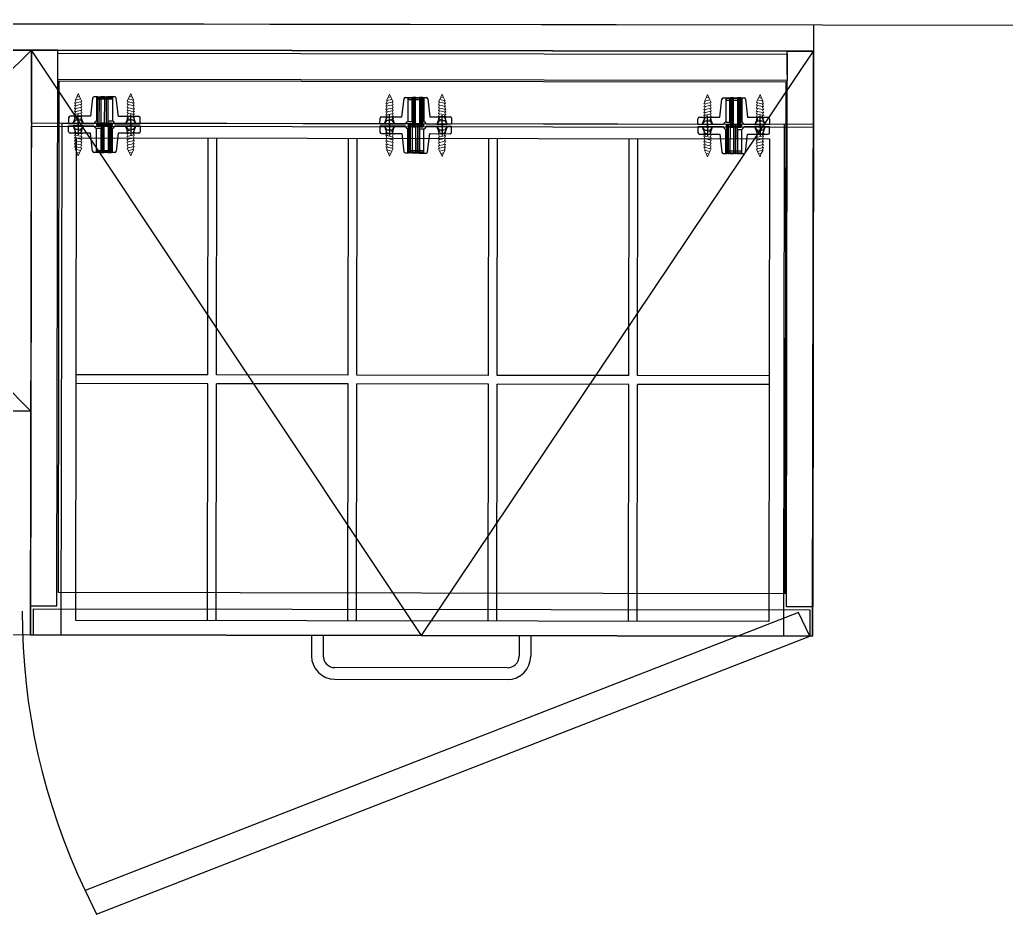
# Model space of a CAD drawing. Header units: inches. Extents: x 78 to 199, y 70 to 92.
# Drawn here: x 145.247 to 145.922, y 84.167 to 84.779 of the extents above; entities that cross this region are included whole.
import ezdxf
from ezdxf.enums import TextEntityAlignment as Align

# ---------------------------------------------------------------- set-up
doc = ezdxf.new("R2010")
doc.units = ezdxf.units.IN
doc.header["$MEASUREMENT"] = 0
for name, pattern in [('ACAD_ISO03W100', [30, 12, -18]), ('DASHDOTX2', [50.8, 25.4, -12.7, 0, -12.7]), ('DASHED2', [0.375, 0.25, -0.125]), ('DGN Style 5', [15.868117, 6.800621, -9.067495])]:
    doc.linetypes.add(name, pattern=pattern)
doc.layers.add('1', color=7, linetype='Continuous', lineweight=0)
doc.layers.add('A000_Non-Print', color=190, linetype='Continuous', plot=False)
for name, color, linetype in [('A001_Pen01', 1, 'Continuous'), ('A002_Pen02', 2, 'Continuous'), ('FINISH-AR', 252, 'Continuous')]:
    doc.layers.add(name, color=color, linetype=linetype)
doc.layers.add('GOLDCLADDING', color=7, linetype='Continuous', true_color=0xffc20a)
doc.styles.add('ROMANS', font='romans.shx')

# ---------------------------------------------------------------- blocks, each defined once
blk = doc.blocks.new('GRWRFHRH')
at = {"color": 252, "ltscale": 3}
for p, q in [((4.35025, 12.10814), (5.81225, 12.10597)), ((5.81225, 12.10597), (5.81223, 12.08797)), ((4.34523, 12.09015), (5.27723, 12.08877)), ((5.81223, 12.08797), (4.35023, 12.09014)), ((5.27723, 12.08877), (5.27663, 11.68876)), ((5.27723, 12.08877), (5.27663, 11.68877)), ((5.27715, 12.03877), (5.27723, 12.08877)), ((5.81223, 12.08797), (5.27723, 12.08877)), ((5.27723, 12.08877), (5.81223, 12.08797)), ((5.81163, 11.68797), (5.81223, 12.08797)), ((5.81223, 12.08797), (5.81215, 12.03797)), ((5.27663, 11.68877), (5.27715, 12.03677)), ((5.81215, 12.03797), (5.27715, 12.03877)), ((5.27715, 12.03677), (5.81215, 12.03597)), ((5.81215, 12.03597), (5.81163, 11.68797)), ((5.27663, 11.68876), (5.24463, 11.68881)), ((5.27663, 11.68877), (5.81163, 11.68797)), ((5.81163, 11.68797), (5.27663, 11.68877))]:
    blk.add_line(p, q, dxfattribs=at)
at = {"color": 252, "linetype": 'ACAD_ISO03W100'}
for p, q in [((5.27723, 12.08877), (4.34523, 12.09015)), ((5.2572, 12.06879), (5.27723, 12.08877)), ((5.2572, 12.06879), (5.27723, 12.08877)), ((5.27723, 12.08877), (5.27666, 11.70877)), ((5.27723, 12.08877), (5.27686, 11.84177)), ((5.54413, 11.68837), (5.27723, 12.08877)), ((5.29523, 12.08874), (5.27723, 12.08877)), ((5.29466, 11.70874), (5.29523, 12.08874)), ((5.54413, 11.68837), (5.81223, 12.08797)), ((5.7942, 12.072), (5.79423, 12.088)), ((5.79423, 12.088), (5.81223, 12.08797)), ((5.81223, 12.08797), (5.81166, 11.70797)), ((5.2952, 12.07374), (5.29522, 12.08674)), ((5.29522, 12.08674), (5.79422, 12.086)), ((5.79422, 12.086), (5.7942, 12.073)), ((5.2952, 12.06874), (5.2952, 12.07374)), ((5.2952, 12.07374), (5.2952, 12.07374)), ((5.2952, 12.06874), (5.2952, 12.06874)), ((5.7942, 12.068), (5.2952, 12.06874)), ((5.29568, 11.71774), (5.29619, 12.06774)), ((5.29619, 12.06774), (5.79319, 12.067)), ((5.79319, 12.067), (5.79267, 11.717)), ((5.79366, 11.708), (5.7942, 12.068)), ((5.7942, 12.073), (5.7942, 12.073)), ((5.7942, 12.073), (5.7942, 12.068)), ((5.7942, 12.068), (5.7942, 12.068)), ((5.27686, 11.84177), (5.25689, 11.8618)), ((5.25689, 11.8618), (5.27686, 11.84177)), ((5.27686, 11.84177), (4.34486, 11.84315)), ((5.79267, 11.717), (5.29568, 11.71774)), ((5.27666, 11.70877), (5.29466, 11.70874)), ((5.27863, 11.68876), (5.27866, 11.70676)), ((5.27866, 11.70676), (5.80966, 11.70597)), ((5.80188, 11.70422), (5.31395, 11.51405)), ((5.81166, 11.70797), (5.79366, 11.708)), ((5.80963, 11.68797), (5.80188, 11.70422)), ((5.80966, 11.70597), (5.80963, 11.68797)), ((5.80963, 11.68797), (5.27863, 11.68876)), ((5.3217, 11.4978), (5.80963, 11.68797)), ((5.31395, 11.51405), (5.3217, 11.4978))]:
    blk.add_line(p, q, dxfattribs=at)
at = {"color": 252}
for p, q in [((5.31908, 12.05582), (5.31766, 12.04346)), ((5.32243, 12.0567), (5.32007, 12.0567)), ((5.32215, 12.0402), (5.32218, 12.0567)), ((5.32218, 12.0562), (5.32243, 12.0562)), ((5.32218, 12.0552), (5.32243, 12.0552)), ((5.3224, 12.0367), (5.32243, 12.0567)), ((5.32243, 12.0567), (5.32343, 12.0567)), ((5.32343, 12.0567), (5.3234, 12.0367)), ((5.32363, 12.0567), (5.32343, 12.0567)), ((5.32343, 12.0562), (5.32363, 12.0562)), ((5.32343, 12.0552), (5.32363, 12.0552)), ((5.3236, 12.0367), (5.32363, 12.0567)), ((5.32363, 12.0567), (5.32463, 12.05669)), ((5.32363, 12.0567), (5.32463, 12.05669)), ((5.32463, 12.05669), (5.3246, 12.03669)), ((5.32733, 12.05669), (5.32463, 12.05669)), ((5.32728, 12.05669), (5.32828, 12.05669)), ((5.3273, 12.03669), (5.32733, 12.05669)), ((5.32733, 12.05669), (5.32833, 12.05669)), ((5.32828, 12.05619), (5.32848, 12.05619)), ((5.32828, 12.05519), (5.32848, 12.05519)), ((5.32833, 12.05669), (5.3283, 12.03669)), ((5.32853, 12.05669), (5.32833, 12.05669)), ((5.3285, 12.03669), (5.32853, 12.05669)), ((5.32853, 12.05669), (5.32953, 12.05669)), ((5.32948, 12.05619), (5.32968, 12.05619)), ((5.32948, 12.05519), (5.32968, 12.05519)), ((5.32953, 12.05669), (5.3295, 12.03669)), ((5.33429, 12.05668), (5.32953, 12.05669)), ((5.32975, 12.04019), (5.32978, 12.05669)), ((5.33666, 12.04343), (5.33528, 12.05579)), ((5.53066, 12.04314), (5.53208, 12.0555)), ((5.53307, 12.05639), (5.53783, 12.05638)), ((5.53755, 12.03988), (5.53758, 12.05638)), ((5.53788, 12.05588), (5.53768, 12.05588)), ((5.53788, 12.05488), (5.53768, 12.05488)), ((5.53783, 12.05638), (5.5378, 12.03638)), ((5.53883, 12.05638), (5.53783, 12.05638)), ((5.5388, 12.03638), (5.53883, 12.05638)), ((5.53883, 12.05638), (5.53903, 12.05638)), ((5.53908, 12.05588), (5.53888, 12.05588)), ((5.53908, 12.05488), (5.53888, 12.05488)), ((5.53903, 12.05638), (5.539, 12.03638)), ((5.54003, 12.05638), (5.53903, 12.05638)), ((5.54008, 12.05638), (5.53908, 12.05638)), ((5.54, 12.03638), (5.54003, 12.05638)), ((5.54003, 12.05638), (5.54273, 12.05637)), ((5.54273, 12.05637), (5.5427, 12.03637)), ((5.54373, 12.05637), (5.54273, 12.05637)), ((5.54373, 12.05637), (5.54273, 12.05637)), ((5.5437, 12.03637), (5.54373, 12.05637)), ((5.54373, 12.05637), (5.54393, 12.05637)), ((5.54393, 12.05587), (5.54373, 12.05587)), ((5.54393, 12.05487), (5.54373, 12.05487)), ((5.54393, 12.05637), (5.5439, 12.03637)), ((5.54493, 12.05637), (5.54393, 12.05637)), ((5.5449, 12.03637), (5.54493, 12.05637)), ((5.54493, 12.05637), (5.54728, 12.05636)), ((5.54518, 12.05587), (5.54493, 12.05587)), ((5.54518, 12.05487), (5.54493, 12.05487)), ((5.54515, 12.03987), (5.54518, 12.05637)), ((5.54828, 12.05548), (5.54966, 12.04311)), ((5.74816, 12.04282), (5.74958, 12.05518)), ((5.75057, 12.05606), (5.75533, 12.05606)), ((5.75505, 12.03956), (5.75508, 12.05606)), ((5.75538, 12.05556), (5.75518, 12.05556)), ((5.75538, 12.05456), (5.75518, 12.05456)), ((5.75533, 12.05606), (5.7553, 12.03606)), ((5.75633, 12.05605), (5.75533, 12.05606)), ((5.7563, 12.03605), (5.75633, 12.05605)), ((5.75633, 12.05605), (5.75653, 12.05605)), ((5.75658, 12.05555), (5.75638, 12.05555)), ((5.75658, 12.05455), (5.75638, 12.05455)), ((5.75653, 12.05605), (5.7565, 12.03605)), ((5.75753, 12.05605), (5.75653, 12.05605)), ((5.75758, 12.05605), (5.75658, 12.05605)), ((5.7575, 12.03605), (5.75753, 12.05605)), ((5.75753, 12.05605), (5.76023, 12.05605)), ((5.76023, 12.05605), (5.7602, 12.03605)), ((5.76123, 12.05605), (5.76023, 12.05605)), ((5.76123, 12.05605), (5.76023, 12.05605)), ((5.7612, 12.03605), (5.76123, 12.05605)), ((5.76123, 12.05605), (5.76143, 12.05605)), ((5.76143, 12.05555), (5.76123, 12.05555)), ((5.76143, 12.05455), (5.76123, 12.05455)), ((5.76143, 12.05605), (5.7614, 12.03605)), ((5.76243, 12.05605), (5.76143, 12.05605)), ((5.7624, 12.03605), (5.76243, 12.05605)), ((5.76243, 12.05605), (5.76478, 12.05604)), ((5.76268, 12.05554), (5.76243, 12.05555)), ((5.76268, 12.05454), (5.76243, 12.05455)), ((5.76265, 12.03954), (5.76268, 12.05604)), ((5.76578, 12.05515), (5.76716, 12.04279)), ((5.30266, 12.04248), (5.30265, 12.03848)), ((5.31766, 12.04346), (5.30366, 12.04348)), ((5.33215, 12.04018), (5.32975, 12.04019)), ((5.35066, 12.04341), (5.33666, 12.04343)), ((5.35165, 12.0384), (5.35166, 12.0424)), ((5.51565, 12.03816), (5.51566, 12.04216)), ((5.51666, 12.04316), (5.53066, 12.04314)), ((5.54966, 12.04311), (5.56366, 12.04309)), ((5.56466, 12.04209), (5.56465, 12.03809)), ((5.73315, 12.03784), (5.73316, 12.04184)), ((5.73416, 12.04284), (5.74816, 12.04282)), ((5.76716, 12.04279), (5.78116, 12.04277)), ((5.78216, 12.04177), (5.78215, 12.03777)), ((5.30264, 12.03298), (5.30265, 12.03698)), ((5.30265, 12.03848), (5.32017, 12.03845)), ((5.30265, 12.03698), (5.32016, 12.03695)), ((5.3224, 12.0382), (5.3219, 12.0382)), ((5.3219, 12.0382), (5.3219, 12.0372)), ((5.3219, 12.0372), (5.3224, 12.0372)), ((5.32465, 12.03519), (5.32215, 12.0352)), ((5.3234, 12.0367), (5.3224, 12.0367)), ((5.3236, 12.0382), (5.3234, 12.0382)), ((5.3236, 12.0372), (5.3234, 12.0372)), ((5.3246, 12.03669), (5.3236, 12.0367)), ((5.32485, 12.03819), (5.3246, 12.03819)), ((5.32485, 12.03719), (5.3246, 12.03719)), ((5.32465, 12.03519), (5.32462, 12.01869)), ((5.32485, 12.03869), (5.32482, 12.01869)), ((5.32585, 12.03869), (5.32485, 12.03869)), ((5.32582, 12.01869), (5.32585, 12.03869)), ((5.32605, 12.03819), (5.32585, 12.03819)), ((5.32605, 12.03719), (5.32585, 12.03719)), ((5.32605, 12.03869), (5.32602, 12.01869)), ((5.32705, 12.03869), (5.32605, 12.03869)), ((5.32702, 12.01869), (5.32705, 12.03869)), ((5.3273, 12.03819), (5.32705, 12.03819)), ((5.3273, 12.03719), (5.32705, 12.03719)), ((5.3283, 12.03669), (5.3273, 12.03669)), ((5.3285, 12.03819), (5.3283, 12.03819)), ((5.3285, 12.03719), (5.3283, 12.03719)), ((5.3295, 12.03669), (5.3285, 12.03669)), ((5.3297, 12.03819), (5.3295, 12.03819)), ((5.3297, 12.03719), (5.3295, 12.03719)), ((5.3297, 12.03869), (5.32967, 12.01869)), ((5.3307, 12.03869), (5.3297, 12.03869)), ((5.33067, 12.01869), (5.3307, 12.03869)), ((5.3309, 12.03819), (5.3307, 12.03819)), ((5.3309, 12.03719), (5.3307, 12.03719)), ((5.3309, 12.03869), (5.33087, 12.01869)), ((5.3319, 12.03868), (5.3309, 12.03869)), ((5.3319, 12.03868), (5.33187, 12.01868)), ((5.33187, 12.01868), (5.3319, 12.03868)), ((5.3319, 12.03818), (5.3324, 12.03818)), ((5.3324, 12.03718), (5.3319, 12.03718)), ((5.33215, 12.03518), (5.33212, 12.01868)), ((5.3324, 12.03818), (5.3324, 12.03718)), ((5.33413, 12.03693), (5.35165, 12.0369)), ((5.33414, 12.03843), (5.35165, 12.0384)), ((5.35165, 12.0369), (5.35164, 12.0329)), ((5.51565, 12.03666), (5.51564, 12.03266)), ((5.53317, 12.03814), (5.51565, 12.03816)), ((5.53316, 12.03664), (5.51565, 12.03666)), ((5.5354, 12.03788), (5.5349, 12.03788)), ((5.5349, 12.03788), (5.5349, 12.03688)), ((5.5349, 12.03688), (5.5354, 12.03688)), ((5.53515, 12.03488), (5.53512, 12.01838)), ((5.53515, 12.03988), (5.53755, 12.03988)), ((5.5354, 12.03838), (5.53537, 12.01838)), ((5.53537, 12.01838), (5.5354, 12.03838)), ((5.5354, 12.03838), (5.5364, 12.03838)), ((5.5364, 12.03838), (5.53637, 12.01838)), ((5.5364, 12.03788), (5.5366, 12.03788)), ((5.5364, 12.03688), (5.5366, 12.03688)), ((5.53657, 12.01838), (5.5366, 12.03838)), ((5.5366, 12.03838), (5.5376, 12.03838)), ((5.5376, 12.03838), (5.53757, 12.01838)), ((5.5376, 12.03788), (5.5378, 12.03788)), ((5.5376, 12.03688), (5.5378, 12.03688)), ((5.5378, 12.03638), (5.5388, 12.03638)), ((5.5388, 12.03788), (5.539, 12.03788)), ((5.5388, 12.03688), (5.539, 12.03688)), ((5.539, 12.03638), (5.54, 12.03638)), ((5.54, 12.03788), (5.54025, 12.03787)), ((5.54, 12.03688), (5.54025, 12.03687)), ((5.54022, 12.01837), (5.54025, 12.03837)), ((5.54025, 12.03837), (5.54125, 12.03837)), ((5.54125, 12.03837), (5.54122, 12.01837)), ((5.54125, 12.03787), (5.54145, 12.03787)), ((5.54125, 12.03687), (5.54145, 12.03687)), ((5.54142, 12.01837), (5.54145, 12.03837)), ((5.54145, 12.03837), (5.54245, 12.03837)), ((5.54245, 12.03837), (5.54242, 12.01837)), ((5.54245, 12.03787), (5.5427, 12.03787)), ((5.54245, 12.03687), (5.5427, 12.03687)), ((5.54265, 12.03487), (5.54262, 12.01837)), ((5.54265, 12.03487), (5.54515, 12.03487)), ((5.5427, 12.03637), (5.5437, 12.03637)), ((5.5437, 12.03787), (5.5439, 12.03787)), ((5.5437, 12.03687), (5.5439, 12.03687)), ((5.5439, 12.03637), (5.5449, 12.03637)), ((5.5449, 12.03787), (5.5454, 12.03787)), ((5.5454, 12.03687), (5.5449, 12.03687)), ((5.5454, 12.03787), (5.5454, 12.03687)), ((5.56465, 12.03659), (5.54713, 12.03661)), ((5.56465, 12.03809), (5.54714, 12.03811)), ((5.56464, 12.03259), (5.56465, 12.03659)), ((5.73315, 12.03634), (5.73314, 12.03234)), ((5.75067, 12.03781), (5.73315, 12.03784)), ((5.75066, 12.03631), (5.73315, 12.03634)), ((5.7529, 12.03756), (5.7524, 12.03756)), ((5.7524, 12.03756), (5.7524, 12.03656)), ((5.7524, 12.03656), (5.7529, 12.03656)), ((5.75265, 12.03456), (5.75262, 12.01806)), ((5.75265, 12.03956), (5.75505, 12.03956)), ((5.7529, 12.03806), (5.75287, 12.01806)), ((5.75287, 12.01806), (5.7529, 12.03806)), ((5.7529, 12.03806), (5.7539, 12.03806)), ((5.7539, 12.03806), (5.75387, 12.01806)), ((5.7539, 12.03756), (5.7541, 12.03756)), ((5.7539, 12.03656), (5.7541, 12.03656)), ((5.75407, 12.01806), (5.7541, 12.03806)), ((5.7541, 12.03806), (5.7551, 12.03806)), ((5.7551, 12.03806), (5.75507, 12.01806)), ((5.7551, 12.03756), (5.7553, 12.03756)), ((5.7551, 12.03656), (5.7553, 12.03656)), ((5.7553, 12.03606), (5.7563, 12.03605)), ((5.7563, 12.03755), (5.7565, 12.03755)), ((5.7563, 12.03655), (5.7565, 12.03655)), ((5.7565, 12.03605), (5.7575, 12.03605)), ((5.7575, 12.03755), (5.75775, 12.03755)), ((5.7575, 12.03655), (5.75775, 12.03655)), ((5.75772, 12.01805), (5.75775, 12.03805)), ((5.75775, 12.03805), (5.75875, 12.03805)), ((5.75875, 12.03805), (5.75872, 12.01805)), ((5.75875, 12.03755), (5.75895, 12.03755)), ((5.75875, 12.03655), (5.75895, 12.03655)), ((5.75892, 12.01805), (5.75895, 12.03805)), ((5.75895, 12.03805), (5.75995, 12.03805)), ((5.75995, 12.03805), (5.75992, 12.01805)), ((5.75995, 12.03755), (5.7602, 12.03755)), ((5.75995, 12.03655), (5.7602, 12.03655)), ((5.76015, 12.03455), (5.76012, 12.01805)), ((5.76015, 12.03455), (5.76265, 12.03454)), ((5.7602, 12.03605), (5.7612, 12.03605)), ((5.7612, 12.03755), (5.7614, 12.03755)), ((5.7612, 12.03655), (5.7614, 12.03655)), ((5.7614, 12.03605), (5.7624, 12.03605)), ((5.7624, 12.03755), (5.7629, 12.03754)), ((5.7629, 12.03654), (5.7624, 12.03655)), ((5.7629, 12.03754), (5.7629, 12.03654)), ((5.78215, 12.03627), (5.76463, 12.03629)), ((5.78215, 12.03777), (5.76464, 12.03779)), ((5.78214, 12.03227), (5.78215, 12.03627)), ((5.31764, 12.03196), (5.30364, 12.03198)), ((5.31902, 12.01959), (5.31764, 12.03196)), ((5.33664, 12.03193), (5.33522, 12.01957)), ((5.35064, 12.03191), (5.33664, 12.03193)), ((5.51664, 12.03166), (5.53064, 12.03164)), ((5.53064, 12.03164), (5.53202, 12.01927)), ((5.54822, 12.01925), (5.54964, 12.03161)), ((5.54964, 12.03161), (5.56364, 12.03159)), ((5.73414, 12.03134), (5.74814, 12.03132)), ((5.74814, 12.03132), (5.74952, 12.01895)), ((5.76572, 12.01893), (5.76714, 12.03129)), ((5.76714, 12.03129), (5.78114, 12.03127)), ((5.32482, 12.02019), (5.32462, 12.02019)), ((5.32602, 12.02019), (5.32582, 12.02019)), ((5.33087, 12.02019), (5.33067, 12.02019)), ((5.33212, 12.02018), (5.33187, 12.02018)), ((5.53512, 12.01988), (5.53537, 12.01988)), ((5.53637, 12.01988), (5.53657, 12.01988)), ((5.54122, 12.01987), (5.54142, 12.01987)), ((5.54242, 12.01987), (5.54262, 12.01987)), ((5.32482, 12.01869), (5.32002, 12.0187)), ((5.32482, 12.01919), (5.32462, 12.01919)), ((5.32482, 12.01869), (5.32582, 12.01869)), ((5.32602, 12.01919), (5.32582, 12.01919)), ((5.32602, 12.01869), (5.32582, 12.01869)), ((5.32602, 12.01869), (5.32702, 12.01869)), ((5.32967, 12.01869), (5.32702, 12.01869)), ((5.32967, 12.01869), (5.33067, 12.01869)), ((5.33087, 12.01919), (5.33067, 12.01919)), ((5.33087, 12.01869), (5.33067, 12.01869)), ((5.33087, 12.01869), (5.33187, 12.01868)), ((5.33212, 12.01918), (5.33187, 12.01918)), ((5.33423, 12.01868), (5.33187, 12.01868)), ((5.53301, 12.01839), (5.53537, 12.01838)), ((5.53512, 12.01888), (5.53537, 12.01888)), ((5.53637, 12.01838), (5.53537, 12.01838)), ((5.53637, 12.01888), (5.53657, 12.01888)), ((5.53637, 12.01838), (5.53657, 12.01838)), ((5.53757, 12.01838), (5.53657, 12.01838)), ((5.53757, 12.01838), (5.54022, 12.01837)), ((5.54122, 12.01837), (5.54022, 12.01837)), ((5.54122, 12.01887), (5.54142, 12.01887)), ((5.54122, 12.01837), (5.54142, 12.01837)), ((5.54242, 12.01837), (5.54142, 12.01837)), ((5.54242, 12.01887), (5.54262, 12.01887)), ((5.54242, 12.01837), (5.54723, 12.01836)), ((5.75051, 12.01806), (5.75287, 12.01806)), ((5.75262, 12.01956), (5.75287, 12.01956)), ((5.75262, 12.01856), (5.75287, 12.01856)), ((5.75387, 12.01806), (5.75287, 12.01806)), ((5.75387, 12.01956), (5.75407, 12.01956)), ((5.75387, 12.01856), (5.75407, 12.01856)), ((5.75387, 12.01806), (5.75407, 12.01806)), ((5.75507, 12.01806), (5.75407, 12.01806)), ((5.75507, 12.01806), (5.75772, 12.01805)), ((5.75872, 12.01805), (5.75772, 12.01805)), ((5.75872, 12.01955), (5.75892, 12.01955)), ((5.75872, 12.01855), (5.75892, 12.01855)), ((5.75872, 12.01805), (5.75892, 12.01805)), ((5.75992, 12.01805), (5.75892, 12.01805)), ((5.75992, 12.01955), (5.76012, 12.01955)), ((5.75992, 12.01855), (5.76012, 12.01855)), ((5.75992, 12.01805), (5.76473, 12.01804))]:
    blk.add_line(p, q, dxfattribs=at)
at = {"color": 252, "linetype": 'DASHED2', "ltscale": 0.1}
for p, q in [((5.3217, 12.0567), (5.32168, 12.04014)), ((5.32193, 12.0552), (5.32193, 12.0562)), ((5.32193, 12.0562), (5.33243, 12.05618)), ((5.33243, 12.05518), (5.32193, 12.0552)), ((5.33243, 12.05618), (5.33243, 12.05518)), ((5.33265, 12.05668), (5.33263, 12.04013)), ((5.5347, 12.05638), (5.53468, 12.03983)), ((5.54543, 12.05587), (5.53493, 12.05588)), ((5.53493, 12.05588), (5.53493, 12.05488)), ((5.53493, 12.05488), (5.54543, 12.05487)), ((5.54543, 12.05487), (5.54543, 12.05587)), ((5.54565, 12.05637), (5.54563, 12.03981)), ((5.7522, 12.05606), (5.75218, 12.0395)), ((5.76293, 12.05554), (5.75243, 12.05556)), ((5.75243, 12.05556), (5.75243, 12.05456)), ((5.75243, 12.05456), (5.76293, 12.05454)), ((5.76293, 12.05454), (5.76293, 12.05554)), ((5.76315, 12.05604), (5.76313, 12.03949)), ((5.32165, 12.0187), (5.32167, 12.03526)), ((5.3219, 12.0382), (5.3324, 12.03818)), ((5.3219, 12.0372), (5.3219, 12.0382)), ((5.3324, 12.03718), (5.3219, 12.0372)), ((5.3324, 12.03818), (5.3324, 12.03718)), ((5.3326, 12.01868), (5.33262, 12.03524)), ((5.53465, 12.01838), (5.53467, 12.03494)), ((5.5454, 12.03787), (5.5349, 12.03788)), ((5.5349, 12.03788), (5.5349, 12.03688)), ((5.5349, 12.03688), (5.5454, 12.03687)), ((5.5454, 12.03687), (5.5454, 12.03787)), ((5.5456, 12.01837), (5.54562, 12.03492)), ((5.75215, 12.01806), (5.75217, 12.03462)), ((5.7629, 12.03754), (5.7524, 12.03756)), ((5.7524, 12.03756), (5.7524, 12.03656)), ((5.7524, 12.03656), (5.7629, 12.03654)), ((5.7629, 12.03654), (5.7629, 12.03754)), ((5.7631, 12.01804), (5.76312, 12.0346)), ((5.32187, 12.0202), (5.33237, 12.02018)), ((5.32187, 12.0192), (5.32187, 12.0202)), ((5.33237, 12.02018), (5.33237, 12.01918)), ((5.54537, 12.01987), (5.53487, 12.01988)), ((5.53487, 12.01988), (5.53487, 12.01888)), ((5.54537, 12.01887), (5.54537, 12.01987)), ((5.33237, 12.01918), (5.32187, 12.0192)), ((5.53487, 12.01888), (5.54537, 12.01887)), ((5.76287, 12.01954), (5.75237, 12.01956)), ((5.75237, 12.01956), (5.75237, 12.01856)), ((5.75237, 12.01856), (5.76287, 12.01854)), ((5.76287, 12.01854), (5.76287, 12.01954))]:
    blk.add_line(p, q, dxfattribs=at)
at = {"color": 252, "linetype": 'DGN Style 5', "ltscale": 0.03}
for p, q in [((5.32243, 12.0567), (5.32343, 12.0567)), ((5.32848, 12.05669), (5.32948, 12.05669)), ((5.53888, 12.05638), (5.53788, 12.05638)), ((5.54493, 12.05637), (5.54393, 12.05637)), ((5.75638, 12.05605), (5.75538, 12.05606)), ((5.76243, 12.05605), (5.76143, 12.05605)), ((5.32482, 12.01869), (5.32582, 12.01869)), ((5.32602, 12.01869), (5.32702, 12.01869)), ((5.32967, 12.01869), (5.33067, 12.01869)), ((5.33087, 12.01869), (5.33187, 12.01868)), ((5.53637, 12.01838), (5.53537, 12.01838)), ((5.53757, 12.01838), (5.53657, 12.01838)), ((5.54122, 12.01837), (5.54022, 12.01837)), ((5.54242, 12.01837), (5.54142, 12.01837)), ((5.75387, 12.01806), (5.75287, 12.01806)), ((5.75507, 12.01806), (5.75407, 12.01806)), ((5.75872, 12.01805), (5.75772, 12.01805)), ((5.75992, 12.01805), (5.75892, 12.01805))]:
    blk.add_line(p, q, dxfattribs=at)
at = {"color": 252, "linetype": 'ACAD_ISO03W100', "ltscale": 0.05}
for p, q in [((5.30565, 12.03847), (5.30716, 12.04247)), ((5.30716, 12.04247), (5.30716, 12.04347)), ((5.30716, 12.04347), (5.31116, 12.04346)), ((5.31116, 12.04346), (5.31116, 12.04246)), ((5.31116, 12.04246), (5.31265, 12.03846)), ((5.34316, 12.04242), (5.34165, 12.03842)), ((5.34716, 12.04341), (5.34316, 12.04342)), ((5.34316, 12.04342), (5.34316, 12.04242)), ((5.34716, 12.04241), (5.34716, 12.04341)), ((5.34865, 12.03841), (5.34716, 12.04241)), ((5.51865, 12.03816), (5.52016, 12.04215)), ((5.52016, 12.04215), (5.52016, 12.04315)), ((5.52016, 12.04315), (5.52416, 12.04315)), ((5.52416, 12.04315), (5.52416, 12.04215)), ((5.52416, 12.04215), (5.52565, 12.03815)), ((5.55616, 12.0421), (5.55465, 12.0381)), ((5.56016, 12.0431), (5.55616, 12.0431)), ((5.55616, 12.0431), (5.55616, 12.0421)), ((5.56016, 12.0421), (5.56016, 12.0431)), ((5.56165, 12.03809), (5.56016, 12.0421)), ((5.73615, 12.03783), (5.73766, 12.04183)), ((5.73766, 12.04183), (5.73766, 12.04283)), ((5.73766, 12.04283), (5.74166, 12.04283)), ((5.74166, 12.04283), (5.74166, 12.04183)), ((5.74166, 12.04183), (5.74315, 12.03782)), ((5.77366, 12.04178), (5.77215, 12.03778)), ((5.77766, 12.04277), (5.77366, 12.04278)), ((5.77366, 12.04278), (5.77366, 12.04178)), ((5.77766, 12.04177), (5.77766, 12.04277)), ((5.77915, 12.03777), (5.77766, 12.04177)), ((5.31265, 12.03846), (5.30565, 12.03847)), ((5.31265, 12.03696), (5.30565, 12.03697)), ((5.30565, 12.03697), (5.30714, 12.03297)), ((5.31114, 12.03296), (5.31265, 12.03696)), ((5.34165, 12.03842), (5.34865, 12.03841)), ((5.34165, 12.03692), (5.34865, 12.03691)), ((5.34314, 12.03292), (5.34165, 12.03692)), ((5.34865, 12.03691), (5.34714, 12.03291)), ((5.52565, 12.03815), (5.51865, 12.03816)), ((5.52565, 12.03665), (5.51865, 12.03666)), ((5.51865, 12.03666), (5.52014, 12.03265)), ((5.52414, 12.03265), (5.52565, 12.03665)), ((5.55465, 12.0381), (5.56165, 12.03809)), ((5.55465, 12.0366), (5.56165, 12.03659)), ((5.55614, 12.0326), (5.55465, 12.0366)), ((5.56165, 12.03659), (5.56014, 12.0326)), ((5.74315, 12.03782), (5.73615, 12.03783)), ((5.74315, 12.03632), (5.73615, 12.03633)), ((5.73615, 12.03633), (5.73764, 12.03233)), ((5.74164, 12.03233), (5.74315, 12.03632)), ((5.77215, 12.03778), (5.77915, 12.03777)), ((5.77215, 12.03628), (5.77915, 12.03627)), ((5.77364, 12.03228), (5.77215, 12.03628)), ((5.77915, 12.03627), (5.77764, 12.03227)), ((5.30714, 12.03297), (5.30714, 12.03197)), ((5.30714, 12.03197), (5.31114, 12.03196)), ((5.31114, 12.03196), (5.31114, 12.03296)), ((5.34314, 12.03192), (5.34314, 12.03292)), ((5.34714, 12.03191), (5.34314, 12.03192)), ((5.34714, 12.03291), (5.34714, 12.03191)), ((5.52014, 12.03265), (5.52014, 12.03165)), ((5.52014, 12.03165), (5.52414, 12.03165)), ((5.52414, 12.03165), (5.52414, 12.03265)), ((5.55614, 12.0316), (5.55614, 12.0326)), ((5.56014, 12.0316), (5.55614, 12.0316)), ((5.56014, 12.0326), (5.56014, 12.0316)), ((5.73764, 12.03233), (5.73764, 12.03133)), ((5.73764, 12.03133), (5.74164, 12.03133)), ((5.74164, 12.03133), (5.74164, 12.03233)), ((5.77364, 12.03128), (5.77364, 12.03228)), ((5.77764, 12.03127), (5.77364, 12.03128)), ((5.77764, 12.03227), (5.77764, 12.03127))]:
    blk.add_line(p, q, dxfattribs=at)
at = {"color": 252, "linetype": 'DASHDOTX2', "ltscale": 0.05}
for p, q in [((5.30915, 12.03622), (5.30916, 12.04472)), ((5.34515, 12.03616), (5.34516, 12.04467)), ((5.52215, 12.0359), (5.52216, 12.0444)), ((5.55815, 12.03585), (5.55816, 12.04435)), ((5.73965, 12.03558), (5.73966, 12.04408)), ((5.77565, 12.03552), (5.77566, 12.04403)), ((5.30915, 12.03922), (5.30914, 12.03072)), ((5.34515, 12.03917), (5.34514, 12.03066)), ((5.52215, 12.0389), (5.52214, 12.0304)), ((5.55815, 12.03885), (5.55814, 12.03035)), ((5.73965, 12.03858), (5.73964, 12.03008)), ((5.77565, 12.03853), (5.77564, 12.03002))]:
    blk.add_line(p, q, dxfattribs=at)
at = {"color": 252, "ltscale": 2}
for points in [[(5.30938, 12.03697), (5.30938, 12.03631), (5.30891, 12.03631), (5.30892, 12.03697)], [(5.30938, 12.03847), (5.30939, 12.03912), (5.30892, 12.03912), (5.30892, 12.03847)], [(5.34492, 12.03691), (5.34491, 12.03626), (5.34538, 12.03626), (5.34538, 12.03691)], [(5.34492, 12.03841), (5.34492, 12.03907), (5.34539, 12.03907), (5.34538, 12.03841)], [(5.52238, 12.03665), (5.52238, 12.036), (5.52191, 12.036), (5.52192, 12.03665)], [(5.52238, 12.03815), (5.52239, 12.0388), (5.52192, 12.03881), (5.52192, 12.03815)], [(5.55792, 12.0366), (5.55791, 12.03595), (5.55838, 12.03594), (5.55838, 12.0366)], [(5.55792, 12.0381), (5.55792, 12.03875), (5.55839, 12.03875), (5.55838, 12.0381)], [(5.73988, 12.03633), (5.73988, 12.03568), (5.73941, 12.03568), (5.73942, 12.03633)], [(5.73988, 12.03783), (5.73989, 12.03848), (5.73942, 12.03848), (5.73942, 12.03783)], [(5.77542, 12.03628), (5.77541, 12.03562), (5.77588, 12.03562), (5.77588, 12.03628)], [(5.77542, 12.03778), (5.77542, 12.03843), (5.77589, 12.03843), (5.77588, 12.03778)]]:
    blk.add_lwpolyline(points, dxfattribs=at)
at = {"color": 252}
for centre, radius, start, end in [((5.32007, 12.0557), 0.001, 89.91499, 173.45617), ((5.33428, 12.05568), 0.001, 6.37381, 89.91499), ((5.53307, 12.05539), 0.001, 89.91499, 173.45617), ((5.54728, 12.05536), 0.001, 6.37381, 89.91499), ((5.75057, 12.05506), 0.001, 89.91499, 173.45617), ((5.76478, 12.05504), 0.001, 6.37381, 89.91499), ((5.30366, 12.04248), 0.001, 89.91499, 179.91499), ((5.32215, 12.0382), 0.002, 89.91499, 172.73423), ((5.33215, 12.03818), 0.002, 7.09575, 89.91499), ((5.35066, 12.04241), 0.001, 359.91499, 89.91499), ((5.51666, 12.04216), 0.001, 89.91499, 179.91499), ((5.56366, 12.04209), 0.001, 359.91499, 89.91499), ((5.73416, 12.04184), 0.001, 89.91499, 179.91499), ((5.78116, 12.04177), 0.001, 359.91499, 89.91499), ((5.32215, 12.0372), 0.002, 187.09575, 269.91499), ((5.33215, 12.03718), 0.002, 269.91499, 352.73423), ((5.53515, 12.03688), 0.002, 187.09575, 269.91499), ((5.53515, 12.03788), 0.002, 89.91499, 172.73423), ((5.54515, 12.03787), 0.002, 7.09575, 89.91499), ((5.54515, 12.03687), 0.002, 269.91499, 352.73423), ((5.75265, 12.03656), 0.002, 187.09575, 269.91499), ((5.75265, 12.03756), 0.002, 89.91499, 172.73423), ((5.76265, 12.03754), 0.002, 7.09575, 89.91499), ((5.76265, 12.03654), 0.002, 269.91499, 352.73423), ((5.30364, 12.03298), 0.001, 179.91499, 269.91499), ((5.35064, 12.03291), 0.001, 269.91499, 359.91499), ((5.51664, 12.03266), 0.001, 179.91499, 269.91499), ((5.56364, 12.03259), 0.001, 269.91499, 359.91499), ((5.73414, 12.03234), 0.001, 179.91499, 269.91499), ((5.78114, 12.03227), 0.001, 269.91499, 359.91499), ((5.32002, 12.0197), 0.001, 186.37381, 269.91499), ((5.33423, 12.01968), 0.001, 269.91499, 353.45617), ((5.53302, 12.01939), 0.001, 186.37381, 269.91499), ((5.54723, 12.01936), 0.001, 269.91499, 353.45617), ((5.75052, 12.01906), 0.001, 186.37381, 269.91499), ((5.76473, 12.01904), 0.001, 269.91499, 353.45617)]:
    blk.add_arc(centre, radius, start, end, dxfattribs=at)
at = {"color": 252, "linetype": 'ACAD_ISO03W100'}
blk.add_arc((5.71191, 11.70413), 0.44102, 179.88622, 205.53115, dxfattribs=at)
at = {"layer": '1', "color": 252, "linetype": 'Continuous'}
for p, q in [((5.30676, 12.05253), (5.30778, 12.05467)), ((5.30676, 12.05253), (5.31168, 12.05364)), ((5.30713, 12.05452), (5.30829, 12.05666)), ((5.30713, 12.05452), (5.31086, 12.05537)), ((5.30829, 12.05666), (5.30918, 12.059)), ((5.30829, 12.05666), (5.3101, 12.057)), ((5.3101, 12.057), (5.30918, 12.059)), ((5.31086, 12.05537), (5.3101, 12.057)), ((5.31168, 12.05364), (5.31086, 12.05537)), ((5.34267, 12.0536), (5.34349, 12.05532)), ((5.34758, 12.05246), (5.34267, 12.0536)), ((5.34349, 12.05532), (5.34425, 12.05695)), ((5.34722, 12.05446), (5.34349, 12.05532)), ((5.34425, 12.05695), (5.34518, 12.05895)), ((5.34607, 12.05661), (5.34425, 12.05695)), ((5.34607, 12.05661), (5.34518, 12.05895)), ((5.34722, 12.05446), (5.34607, 12.05661)), ((5.34758, 12.05246), (5.34657, 12.05461)), ((5.51976, 12.05221), (5.52078, 12.05436)), ((5.52013, 12.05421), (5.52129, 12.05635)), ((5.52013, 12.05421), (5.52386, 12.05506)), ((5.52129, 12.05635), (5.52218, 12.05869)), ((5.52129, 12.05635), (5.5231, 12.05668)), ((5.5231, 12.05668), (5.52218, 12.05869)), ((5.52386, 12.05506), (5.5231, 12.05668)), ((5.52468, 12.05333), (5.52386, 12.05506)), ((5.55567, 12.05328), (5.55649, 12.05501)), ((5.55649, 12.05501), (5.55725, 12.05663)), ((5.56022, 12.05415), (5.55649, 12.05501)), ((5.55725, 12.05663), (5.55818, 12.05863)), ((5.55907, 12.05629), (5.55725, 12.05663)), ((5.55907, 12.05629), (5.55818, 12.05863)), ((5.56022, 12.05415), (5.55907, 12.05629)), ((5.56058, 12.05215), (5.55957, 12.0543)), ((5.73726, 12.05189), (5.73828, 12.05403)), ((5.73763, 12.05388), (5.73879, 12.05603)), ((5.73763, 12.05388), (5.74136, 12.05473)), ((5.73879, 12.05603), (5.73968, 12.05836)), ((5.73879, 12.05603), (5.7406, 12.05636)), ((5.7406, 12.05636), (5.73968, 12.05836)), ((5.74136, 12.05473), (5.7406, 12.05636)), ((5.74218, 12.053), (5.74136, 12.05473)), ((5.77317, 12.05296), (5.77399, 12.05469)), ((5.77399, 12.05469), (5.77475, 12.05631)), ((5.77772, 12.05382), (5.77399, 12.05469)), ((5.77475, 12.05631), (5.77568, 12.05831)), ((5.77657, 12.05597), (5.77475, 12.05631)), ((5.77657, 12.05597), (5.77568, 12.05831)), ((5.77772, 12.05382), (5.77657, 12.05597)), ((5.77808, 12.05183), (5.77707, 12.05397)), ((5.30667, 12.04465), (5.30765, 12.04679)), ((5.30668, 12.04848), (5.30765, 12.05062)), ((5.30668, 12.04848), (5.31173, 12.04963)), ((5.30668, 12.04657), (5.30765, 12.0487)), ((5.30668, 12.04657), (5.31173, 12.04772)), ((5.30676, 12.05061), (5.30773, 12.05275)), ((5.30676, 12.05061), (5.31167, 12.05173)), ((5.31167, 12.05173), (5.31089, 12.05346)), ((5.31173, 12.0458), (5.31094, 12.04754)), ((5.31173, 12.04963), (5.31095, 12.05137)), ((5.31173, 12.04772), (5.31097, 12.0494)), ((5.3426, 12.04959), (5.34339, 12.05132)), ((5.34765, 12.04842), (5.3426, 12.04959)), ((5.3426, 12.04767), (5.34336, 12.04935)), ((5.34765, 12.04651), (5.3426, 12.04767)), ((5.3426, 12.04576), (5.34339, 12.04749)), ((5.34267, 12.05168), (5.34346, 12.05342)), ((5.34758, 12.05055), (5.34267, 12.05168)), ((5.34758, 12.05055), (5.34661, 12.05269)), ((5.34765, 12.04651), (5.34668, 12.04865)), ((5.34765, 12.04459), (5.34668, 12.04673)), ((5.34765, 12.04842), (5.34669, 12.05056)), ((5.51967, 12.04625), (5.52065, 12.04839)), ((5.51967, 12.04625), (5.52473, 12.0474)), ((5.51968, 12.04817), (5.52065, 12.0503)), ((5.51968, 12.04817), (5.52473, 12.04932)), ((5.51976, 12.05221), (5.52468, 12.05333)), ((5.51976, 12.05029), (5.52073, 12.05243)), ((5.51976, 12.05029), (5.52467, 12.05141)), ((5.52467, 12.05141), (5.52389, 12.05315)), ((5.52473, 12.04549), (5.52394, 12.04722)), ((5.52473, 12.04932), (5.52395, 12.05105)), ((5.52473, 12.0474), (5.52397, 12.04909)), ((5.5556, 12.04927), (5.55639, 12.05101)), ((5.56065, 12.04811), (5.5556, 12.04927)), ((5.5556, 12.04736), (5.55636, 12.04904)), ((5.56065, 12.04619), (5.5556, 12.04736)), ((5.5556, 12.04544), (5.55639, 12.04718)), ((5.56058, 12.05215), (5.55567, 12.05328)), ((5.55567, 12.05137), (5.55646, 12.0531)), ((5.56058, 12.05023), (5.55567, 12.05137)), ((5.56058, 12.05023), (5.55961, 12.05237)), ((5.56065, 12.04619), (5.55968, 12.04833)), ((5.56065, 12.04811), (5.55969, 12.05025)), ((5.73717, 12.04593), (5.73815, 12.04807)), ((5.73717, 12.04593), (5.74223, 12.04708)), ((5.73718, 12.04784), (5.73815, 12.04998)), ((5.73718, 12.04784), (5.74223, 12.049)), ((5.73726, 12.05189), (5.74218, 12.053)), ((5.73726, 12.04997), (5.73823, 12.05211)), ((5.73726, 12.04997), (5.74217, 12.05109)), ((5.74217, 12.05109), (5.74139, 12.05283)), ((5.74223, 12.04517), (5.74144, 12.0469)), ((5.74223, 12.049), (5.74145, 12.05073)), ((5.74223, 12.04708), (5.74147, 12.04876)), ((5.7731, 12.04895), (5.77389, 12.05068)), ((5.77815, 12.04778), (5.7731, 12.04895)), ((5.7731, 12.04703), (5.77386, 12.04871)), ((5.77815, 12.04587), (5.7731, 12.04703)), ((5.7731, 12.04512), (5.77389, 12.04685)), ((5.77808, 12.05183), (5.77317, 12.05296)), ((5.77317, 12.05104), (5.77396, 12.05278)), ((5.77808, 12.04991), (5.77317, 12.05104)), ((5.77808, 12.04991), (5.77711, 12.05205)), ((5.77815, 12.04587), (5.77718, 12.04801)), ((5.77815, 12.04778), (5.77719, 12.04992)), ((5.30729, 12.0408), (5.30565, 12.03847)), ((5.30659, 12.0408), (5.30756, 12.04294)), ((5.30659, 12.0408), (5.31179, 12.04199)), ((5.30659, 12.0408), (5.30729, 12.0408)), ((5.30667, 12.04465), (5.31173, 12.0458)), ((5.30667, 12.04274), (5.30764, 12.04487)), ((5.30667, 12.04274), (5.31173, 12.04389)), ((5.31102, 12.0408), (5.3106, 12.04172)), ((5.31173, 12.04389), (5.31094, 12.04562)), ((5.31179, 12.04199), (5.311, 12.04372)), ((5.31102, 12.0408), (5.31265, 12.03846)), ((5.34329, 12.04075), (5.34165, 12.03842)), ((5.34253, 12.04194), (5.34332, 12.04368)), ((5.34772, 12.04074), (5.34253, 12.04194)), ((5.34259, 12.04384), (5.34338, 12.04558)), ((5.34765, 12.04268), (5.34259, 12.04384)), ((5.34765, 12.04459), (5.3426, 12.04576)), ((5.34329, 12.04075), (5.34371, 12.04167)), ((5.34765, 12.04268), (5.34668, 12.04482)), ((5.34772, 12.04074), (5.34675, 12.04288)), ((5.34702, 12.04074), (5.34865, 12.03841)), ((5.34772, 12.04074), (5.34702, 12.04074)), ((5.52029, 12.04049), (5.51865, 12.03816)), ((5.51959, 12.04049), (5.52056, 12.04263)), ((5.51959, 12.04049), (5.52479, 12.04167)), ((5.51959, 12.04049), (5.52029, 12.04049)), ((5.51967, 12.04434), (5.52065, 12.04647)), ((5.51967, 12.04434), (5.52473, 12.04549)), ((5.51967, 12.04242), (5.52064, 12.04456)), ((5.51967, 12.04242), (5.52473, 12.04357)), ((5.52402, 12.04048), (5.5236, 12.0414)), ((5.52473, 12.04357), (5.52394, 12.04531)), ((5.52479, 12.04167), (5.524, 12.04341)), ((5.52402, 12.04048), (5.52565, 12.03815)), ((5.55629, 12.04043), (5.55465, 12.0381)), ((5.55553, 12.04163), (5.55632, 12.04336)), ((5.56072, 12.04043), (5.55553, 12.04163)), ((5.55559, 12.04353), (5.55638, 12.04526)), ((5.56065, 12.04236), (5.55559, 12.04353)), ((5.56065, 12.04428), (5.5556, 12.04544)), ((5.55629, 12.04043), (5.55671, 12.04135)), ((5.56065, 12.04428), (5.55968, 12.04642)), ((5.56065, 12.04236), (5.55968, 12.0445)), ((5.56072, 12.04043), (5.55975, 12.04257)), ((5.56002, 12.04043), (5.56165, 12.03809)), ((5.56072, 12.04043), (5.56002, 12.04043)), ((5.73779, 12.04017), (5.73615, 12.03783)), ((5.73709, 12.04017), (5.73806, 12.0423)), ((5.73709, 12.04017), (5.74229, 12.04135)), ((5.73709, 12.04017), (5.73779, 12.04017)), ((5.73717, 12.04401), (5.73815, 12.04615)), ((5.73717, 12.04401), (5.74223, 12.04517)), ((5.73717, 12.0421), (5.73814, 12.04424)), ((5.73717, 12.0421), (5.74223, 12.04325)), ((5.74152, 12.04016), (5.7411, 12.04108)), ((5.74223, 12.04325), (5.74144, 12.04499)), ((5.74229, 12.04135), (5.7415, 12.04309)), ((5.74152, 12.04016), (5.74315, 12.03782)), ((5.77379, 12.04011), (5.77215, 12.03778)), ((5.77303, 12.0413), (5.77382, 12.04304)), ((5.77822, 12.04011), (5.77303, 12.0413)), ((5.77309, 12.0432), (5.77388, 12.04494)), ((5.77815, 12.04204), (5.77309, 12.0432)), ((5.77815, 12.04395), (5.7731, 12.04512)), ((5.77379, 12.04011), (5.77421, 12.04103)), ((5.77815, 12.04395), (5.77718, 12.04609)), ((5.77815, 12.04204), (5.77718, 12.04418)), ((5.77822, 12.04011), (5.77725, 12.04224)), ((5.77752, 12.04011), (5.77915, 12.03777)), ((5.77822, 12.04011), (5.77752, 12.04011)), ((5.30892, 12.03847), (5.30565, 12.03847)), ((5.30892, 12.03697), (5.30565, 12.03697)), ((5.30728, 12.03464), (5.30565, 12.03697)), ((5.30658, 12.03464), (5.31177, 12.03344)), ((5.30658, 12.03464), (5.30755, 12.0325)), ((5.30658, 12.03464), (5.30728, 12.03464)), ((5.31265, 12.03846), (5.30938, 12.03847)), ((5.31265, 12.03696), (5.30938, 12.03697)), ((5.31101, 12.03463), (5.31059, 12.03371)), ((5.31177, 12.03344), (5.31098, 12.03171)), ((5.31101, 12.03463), (5.31265, 12.03696)), ((5.34165, 12.03842), (5.34492, 12.03841)), ((5.34165, 12.03692), (5.34492, 12.03691)), ((5.34328, 12.03458), (5.34165, 12.03692)), ((5.34771, 12.03458), (5.34251, 12.03339)), ((5.34251, 12.03339), (5.3433, 12.03166)), ((5.34328, 12.03458), (5.3437, 12.03366)), ((5.34538, 12.03841), (5.34865, 12.03841)), ((5.34538, 12.03691), (5.34865, 12.03691)), ((5.34771, 12.03458), (5.34674, 12.03244)), ((5.34701, 12.03458), (5.34865, 12.03691)), ((5.34771, 12.03458), (5.34701, 12.03458)), ((5.52192, 12.03815), (5.51865, 12.03816)), ((5.52192, 12.03665), (5.51865, 12.03666)), ((5.52028, 12.03432), (5.51865, 12.03666)), ((5.51958, 12.03432), (5.52477, 12.03312)), ((5.51958, 12.03432), (5.52055, 12.03218)), ((5.51958, 12.03432), (5.52028, 12.03432)), ((5.52565, 12.03815), (5.52238, 12.03815)), ((5.52565, 12.03665), (5.52238, 12.03665)), ((5.52401, 12.03432), (5.52359, 12.0334)), ((5.52401, 12.03432), (5.52565, 12.03665)), ((5.55465, 12.0381), (5.55792, 12.0381)), ((5.55465, 12.0366), (5.55792, 12.0366)), ((5.55628, 12.03427), (5.55465, 12.0366)), ((5.56071, 12.03426), (5.55551, 12.03308)), ((5.55628, 12.03427), (5.5567, 12.03335)), ((5.55838, 12.0381), (5.56165, 12.03809)), ((5.55838, 12.0366), (5.56165, 12.03659)), ((5.56071, 12.03426), (5.55974, 12.03213)), ((5.56001, 12.03426), (5.56165, 12.03659)), ((5.56071, 12.03426), (5.56001, 12.03426)), ((5.73942, 12.03783), (5.73615, 12.03783)), ((5.73942, 12.03633), (5.73615, 12.03633)), ((5.73778, 12.034), (5.73615, 12.03633)), ((5.73708, 12.034), (5.74227, 12.0328)), ((5.73708, 12.034), (5.73805, 12.03186)), ((5.73708, 12.034), (5.73778, 12.034)), ((5.74315, 12.03782), (5.73988, 12.03783)), ((5.74315, 12.03632), (5.73988, 12.03633)), ((5.74151, 12.03399), (5.74109, 12.03307)), ((5.74151, 12.03399), (5.74315, 12.03632)), ((5.77215, 12.03778), (5.77542, 12.03778)), ((5.77215, 12.03628), (5.77542, 12.03628)), ((5.77378, 12.03395), (5.77215, 12.03628)), ((5.77821, 12.03394), (5.77301, 12.03275)), ((5.77378, 12.03395), (5.7742, 12.03302)), ((5.77588, 12.03778), (5.77915, 12.03777)), ((5.77588, 12.03628), (5.77915, 12.03627)), ((5.77821, 12.03394), (5.77724, 12.0318)), ((5.77751, 12.03394), (5.77915, 12.03627)), ((5.77821, 12.03394), (5.77751, 12.03394)), ((5.30665, 12.03271), (5.31171, 12.03154)), ((5.30665, 12.03271), (5.30762, 12.03057)), ((5.30665, 12.03079), (5.3117, 12.02962)), ((5.30665, 12.03079), (5.30762, 12.02865)), ((5.30665, 12.02887), (5.3117, 12.02771)), ((5.30665, 12.02887), (5.30762, 12.02674)), ((5.30665, 12.02696), (5.3117, 12.02579)), ((5.30665, 12.02696), (5.30761, 12.02482)), ((5.3117, 12.02962), (5.31091, 12.02789)), ((5.31171, 12.03154), (5.31092, 12.02981)), ((5.3117, 12.02771), (5.31094, 12.02603)), ((5.34763, 12.03264), (5.34257, 12.03149)), ((5.34257, 12.03149), (5.34336, 12.02976)), ((5.34763, 12.03073), (5.34257, 12.02958)), ((5.34257, 12.02958), (5.34336, 12.02784)), ((5.34763, 12.02881), (5.34257, 12.02766)), ((5.34257, 12.02766), (5.34333, 12.02598)), ((5.34762, 12.0269), (5.34257, 12.02575)), ((5.34763, 12.03073), (5.34665, 12.02859)), ((5.34763, 12.02881), (5.34665, 12.02668)), ((5.34762, 12.0269), (5.34665, 12.02476)), ((5.34763, 12.03264), (5.34666, 12.03051)), ((5.51965, 12.03239), (5.52471, 12.03122)), ((5.51965, 12.03239), (5.52062, 12.03025)), ((5.51965, 12.03047), (5.5247, 12.02931)), ((5.51965, 12.03047), (5.52062, 12.02833)), ((5.51965, 12.02856), (5.5247, 12.02739)), ((5.51965, 12.02856), (5.52062, 12.02642)), ((5.51965, 12.02664), (5.5247, 12.02548)), ((5.51965, 12.02664), (5.52061, 12.0245)), ((5.5247, 12.02931), (5.52391, 12.02757)), ((5.52471, 12.03122), (5.52392, 12.02949)), ((5.5247, 12.02739), (5.52394, 12.02571)), ((5.52477, 12.03312), (5.52398, 12.03139)), ((5.55551, 12.03308), (5.5563, 12.03134)), ((5.56063, 12.03233), (5.55557, 12.03118)), ((5.55557, 12.03118), (5.55636, 12.02944)), ((5.56063, 12.03041), (5.55557, 12.02926)), ((5.55557, 12.02926), (5.55636, 12.02753)), ((5.56063, 12.0285), (5.55557, 12.02735)), ((5.55557, 12.02735), (5.55633, 12.02566)), ((5.56062, 12.02658), (5.55557, 12.02543)), ((5.56063, 12.03041), (5.55965, 12.02828)), ((5.56063, 12.0285), (5.55965, 12.02636)), ((5.56062, 12.02658), (5.55965, 12.02445)), ((5.56063, 12.03233), (5.55966, 12.03019)), ((5.73715, 12.03207), (5.74221, 12.0309)), ((5.73715, 12.03207), (5.73812, 12.02993)), ((5.73715, 12.03015), (5.7422, 12.02899)), ((5.73715, 12.03015), (5.73812, 12.02801)), ((5.73715, 12.02824), (5.7422, 12.02707)), ((5.73715, 12.02824), (5.73812, 12.0261)), ((5.7422, 12.02899), (5.74141, 12.02725)), ((5.74221, 12.0309), (5.74142, 12.02917)), ((5.7422, 12.02707), (5.74144, 12.02539)), ((5.74227, 12.0328), (5.74148, 12.03107)), ((5.77301, 12.03275), (5.7738, 12.03102)), ((5.77813, 12.03201), (5.77307, 12.03085)), ((5.77307, 12.03085), (5.77386, 12.02912)), ((5.77813, 12.03009), (5.77307, 12.02894)), ((5.77307, 12.02894), (5.77386, 12.0272)), ((5.77812, 12.02818), (5.77307, 12.02702)), ((5.77307, 12.02702), (5.77383, 12.02534)), ((5.77813, 12.03009), (5.77715, 12.02795)), ((5.77812, 12.02818), (5.77715, 12.02604)), ((5.77813, 12.03201), (5.77716, 12.02987)), ((5.30672, 12.02483), (5.31163, 12.0237)), ((5.30672, 12.02483), (5.30769, 12.02269)), ((5.30672, 12.02292), (5.31163, 12.02178)), ((5.30672, 12.02292), (5.30773, 12.02077)), ((5.30708, 12.02092), (5.31081, 12.02006)), ((5.30708, 12.02092), (5.30823, 12.01877)), ((5.31081, 12.02006), (5.31005, 12.01844)), ((5.31163, 12.02178), (5.31081, 12.02006)), ((5.31163, 12.0237), (5.31084, 12.02197)), ((5.3117, 12.02579), (5.31091, 12.02406)), ((5.34257, 12.02575), (5.34335, 12.02401)), ((5.34754, 12.02286), (5.34262, 12.02174)), ((5.34262, 12.02174), (5.34344, 12.02001)), ((5.34754, 12.02477), (5.34263, 12.02365)), ((5.34263, 12.02365), (5.34341, 12.02192)), ((5.34717, 12.02086), (5.34344, 12.02001)), ((5.34344, 12.02001), (5.3442, 12.01839)), ((5.34717, 12.02086), (5.34601, 12.01872)), ((5.34754, 12.02286), (5.34652, 12.02071)), ((5.34754, 12.02477), (5.34657, 12.02264)), ((5.51972, 12.02452), (5.52463, 12.02338)), ((5.51972, 12.02452), (5.52069, 12.02238)), ((5.51972, 12.0226), (5.52463, 12.02147)), ((5.51972, 12.0226), (5.52073, 12.02045)), ((5.52008, 12.0206), (5.52381, 12.01974)), ((5.52008, 12.0206), (5.52123, 12.01846)), ((5.52381, 12.01974), (5.52305, 12.01812)), ((5.52463, 12.02147), (5.52381, 12.01974)), ((5.52463, 12.02338), (5.52384, 12.02165)), ((5.5247, 12.02548), (5.52391, 12.02374)), ((5.55557, 12.02543), (5.55635, 12.0237)), ((5.56054, 12.02254), (5.55562, 12.02142)), ((5.55562, 12.02142), (5.55644, 12.01969)), ((5.56054, 12.02446), (5.55563, 12.02334)), ((5.55563, 12.02334), (5.55641, 12.0216)), ((5.56017, 12.02054), (5.55644, 12.01969)), ((5.56017, 12.02054), (5.55901, 12.0184)), ((5.56054, 12.02254), (5.55952, 12.02039)), ((5.56054, 12.02446), (5.55957, 12.02232)), ((5.73715, 12.02632), (5.7422, 12.02515)), ((5.73715, 12.02632), (5.73811, 12.02418)), ((5.73722, 12.02419), (5.74213, 12.02306)), ((5.73722, 12.02419), (5.73819, 12.02206)), ((5.73722, 12.02228), (5.74213, 12.02115)), ((5.73722, 12.02228), (5.73823, 12.02013)), ((5.73758, 12.02028), (5.74131, 12.01942)), ((5.73758, 12.02028), (5.73873, 12.01814)), ((5.74213, 12.02115), (5.74131, 12.01942)), ((5.74213, 12.02306), (5.74134, 12.02133)), ((5.7422, 12.02515), (5.74141, 12.02342)), ((5.77812, 12.02626), (5.77307, 12.02511)), ((5.77307, 12.02511), (5.77385, 12.02337)), ((5.77804, 12.02222), (5.77312, 12.0211)), ((5.77312, 12.0211), (5.77394, 12.01937)), ((5.77804, 12.02413), (5.77313, 12.02301)), ((5.77313, 12.02301), (5.77391, 12.02128)), ((5.77767, 12.02022), (5.77394, 12.01937)), ((5.77767, 12.02022), (5.77651, 12.01808)), ((5.77804, 12.02222), (5.77702, 12.02007)), ((5.77804, 12.02413), (5.77707, 12.022)), ((5.77812, 12.02626), (5.77715, 12.02412)), ((5.30823, 12.01877), (5.30912, 12.01643)), ((5.30823, 12.01877), (5.31005, 12.01844)), ((5.31005, 12.01844), (5.30912, 12.01643)), ((5.34601, 12.01872), (5.3442, 12.01839)), ((5.3442, 12.01839), (5.34512, 12.01638)), ((5.34601, 12.01872), (5.34512, 12.01638)), ((5.52123, 12.01846), (5.52212, 12.01612)), ((5.52123, 12.01846), (5.52305, 12.01812)), ((5.52305, 12.01812), (5.52212, 12.01612)), ((5.55644, 12.01969), (5.5572, 12.01807)), ((5.55901, 12.0184), (5.5572, 12.01807)), ((5.5572, 12.01807), (5.55812, 12.01607)), ((5.55901, 12.0184), (5.55812, 12.01607)), ((5.73873, 12.01814), (5.73962, 12.0158)), ((5.73873, 12.01814), (5.74055, 12.0178)), ((5.74055, 12.0178), (5.73962, 12.0158)), ((5.74131, 12.01942), (5.74055, 12.0178)), ((5.77394, 12.01937), (5.7747, 12.01775)), ((5.77651, 12.01808), (5.7747, 12.01775)), ((5.7747, 12.01775), (5.77562, 12.01574)), ((5.77651, 12.01808), (5.77562, 12.01574))]:
    blk.add_line(p, q, dxfattribs=at)
for points in [[(5.31102, 12.0408), (5.30729, 12.0408), (5.30729, 12.0408), (5.31102, 12.0408)], [(5.34329, 12.04075), (5.34702, 12.04074), (5.34702, 12.04074), (5.34329, 12.04075)], [(5.52402, 12.04048), (5.52029, 12.04049), (5.52029, 12.04049), (5.52402, 12.04048)], [(5.55629, 12.04043), (5.56002, 12.04043), (5.56002, 12.04043), (5.55629, 12.04043)], [(5.74152, 12.04016), (5.73779, 12.04017), (5.73779, 12.04017), (5.74152, 12.04016)], [(5.77379, 12.04011), (5.77752, 12.04011), (5.77752, 12.04011), (5.77379, 12.04011)], [(5.31101, 12.03463), (5.30728, 12.03464), (5.30728, 12.03464), (5.31101, 12.03463)], [(5.34328, 12.03458), (5.34701, 12.03458), (5.34701, 12.03458), (5.34328, 12.03458)], [(5.52401, 12.03432), (5.52028, 12.03432), (5.52028, 12.03432), (5.52401, 12.03432)], [(5.55628, 12.03427), (5.56001, 12.03426), (5.56001, 12.03426), (5.55628, 12.03427)], [(5.74151, 12.03399), (5.73778, 12.034), (5.73778, 12.034), (5.74151, 12.03399)], [(5.77378, 12.03395), (5.77751, 12.03394), (5.77751, 12.03394), (5.77378, 12.03395)]]:
    blk.add_lwpolyline(points, close=True, dxfattribs=at)
at = {"layer": 'A000_Non-Print', "color": 252}
for p, q in [((5.29763, 11.68873), (5.29815, 12.03873)), ((5.29815, 12.03873), (5.79215, 12.038)), ((5.79215, 12.038), (5.79163, 11.688)), ((5.79163, 11.688), (5.29763, 11.68873))]:
    blk.add_line(p, q, dxfattribs=at)
at = {"layer": 'A001_Pen01', "color": 252}
for p, q in [((5.39789, 11.86659), (5.39813, 12.02859)), ((5.40389, 11.86658), (5.40413, 12.02858)), ((5.49389, 11.86644), (5.49413, 12.02844)), ((5.49989, 11.86643), (5.50013, 12.02843)), ((5.58989, 11.8663), (5.59013, 12.0283)), ((5.59589, 11.86629), (5.59613, 12.02829)), ((5.68589, 11.86616), (5.68613, 12.02816)), ((5.69189, 11.86615), (5.69213, 12.02815)), ((5.39789, 11.86659), (5.30789, 11.86672)), ((5.49389, 11.86644), (5.40389, 11.86658)), ((5.58989, 11.8663), (5.49989, 11.86643)), ((5.68589, 11.86616), (5.59589, 11.86629)), ((5.7819, 11.86602), (5.69189, 11.86615)), ((5.39788, 11.86059), (5.30788, 11.86072)), ((5.39764, 11.69859), (5.39788, 11.86059)), ((5.40364, 11.69858), (5.40388, 11.86058)), ((5.49388, 11.86044), (5.40388, 11.86058)), ((5.49364, 11.69844), (5.49388, 11.86044)), ((5.49964, 11.69843), (5.49988, 11.86043)), ((5.58988, 11.8603), (5.49988, 11.86043)), ((5.58964, 11.6983), (5.58988, 11.8603)), ((5.59564, 11.69829), (5.59588, 11.86029)), ((5.68588, 11.86016), (5.59588, 11.86029)), ((5.68564, 11.69816), (5.68588, 11.86016)), ((5.69164, 11.69815), (5.69188, 11.86015)), ((5.78189, 11.86002), (5.69188, 11.86015))]:
    blk.add_line(p, q, dxfattribs=at)
at = {"layer": 'A002_Pen02', "color": 252}
for p, q in [((5.29763, 11.68873), (5.29815, 12.03873)), ((5.29815, 12.03873), (5.79215, 12.038)), ((5.79215, 12.038), (5.79163, 11.688)), ((5.30764, 11.69872), (5.30813, 12.02872)), ((5.30813, 12.02872), (5.78214, 12.02802)), ((5.78214, 12.02802), (5.78165, 11.69802)), ((5.78165, 11.69802), (5.30764, 11.69872)), ((5.79163, 11.688), (5.29763, 11.68873)), ((5.46883, 11.68848), (5.46881, 11.67448)), ((5.47683, 11.68847), (5.47681, 11.67447)), ((5.61083, 11.68827), (5.61081, 11.67427)), ((5.61883, 11.68826), (5.61881, 11.67426)), ((5.6028, 11.66628), (5.4848, 11.66646)), ((5.48479, 11.65846), (5.60279, 11.65828))]:
    blk.add_line(p, q, dxfattribs=at)
for centre, radius, start, end in [((5.48481, 11.67446), 0.016, 179.91499, 269.91499), ((5.48481, 11.67446), 0.008, 179.91499, 269.91499), ((5.60281, 11.67428), 0.016, 269.91499, 359.91499), ((5.60281, 11.67428), 0.008, 269.91499, 359.91499)]:
    blk.add_arc(centre, radius, start, end, dxfattribs=at)
at = {"layer": 'FINISH-AR', "color": 252}
blk.add_line((3.79389, 12.1095), (6.46258, 12.10483), dxfattribs=at)
at = {"color": 252, "style": 'ROMANS'}
for p in [(-5.11757, 7.45916, 0), (3.16531, 4.70638, 0), (-5.11757, 4.62872, 0)]:
    blk.add_attdef('ELEV', text='', height=0.10354, dxfattribs=at).set_placement(p, align=Align.BOTTOM_LEFT)
for p in [(-5.11757, 7.39034, 0), (3.16531, 4.63756, 0), (-5.11757, 4.5599, 0)]:
    blk.add_attdef('LEVEL', text='', height=0.10354, dxfattribs=at).set_placement(p, align=Align.TOP_LEFT)

msp = doc.modelspace()

# ---------------------------------------------------------------- block references
at = {"layer": 'GOLDCLADDING'}
msp.add_blockref('GRWRFHRH', (139.97813, 72.66933, 0), dxfattribs=at)

doc.saveas('drawing.dxf')
